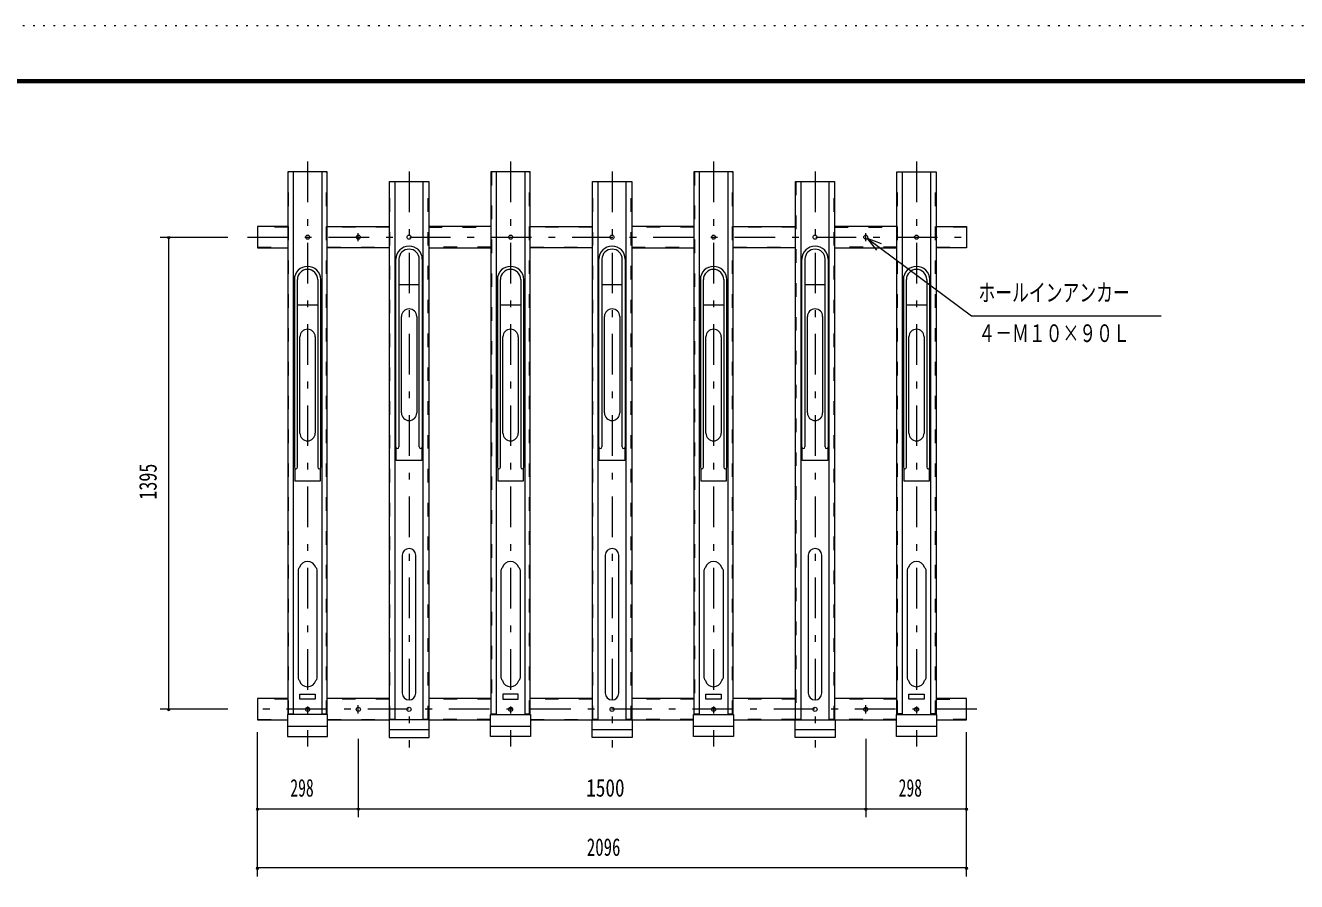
# Model space of a CAD drawing. Units: millimetres, scale not verified. Extents: x -5940 to 5940, y -4200 to 4200.
# Drawn here: x -2183 to 1575, y 1671 to 4200 of the extents above; entities that cross this region are included whole.
import ezdxf
from ezdxf.enums import TextEntityAlignment as Align

# ---------------------------------------------------------------- set-up
doc = ezdxf.new("R2010")
doc.units = ezdxf.units.MM
doc.header["$LTSCALE"] = 10
for name, pattern in [('USER2', [10, 4, -6]), ('USER3', [24, 12, -5, 2, -5]), ('USER5', [3, 0.5, -2.5])]:
    doc.linetypes.add(name, pattern=pattern)
for name, color, linetype, lineweight in [('0-2_2-0BOLD', 7, 'Continuous', 18), ('0-3_2-1HIDDEN', 3, 'USER2', 18), ('0-4_2-2CENTER', 3, 'USER3', 18), ('0-6_2-5DIM', 3, 'Continuous', 18), ('0-8_F-F', 5, 'Continuous', 18), ('0-9_F-E_J_ADD', 5, 'USER5', 18)]:
    doc.layers.add(name, color=color, linetype=linetype, lineweight=lineweight)
doc.styles.add('ＭＳ ゴシック', font='')
doc.styles.get('ＭＳ ゴシック').set_extended_font_data('MS Gothic')

msp = doc.modelspace()

# ---------------------------------------------------------------- linework, layer by layer
at = {"layer": '0-2_2-0BOLD'}
for p, q in [((-1390.58, 2164.57), (-1390.58, 3767.56)), ((-1306.58, 3767.56), (-1306.58, 2164.57)), ((-790.58, 2164.57), (-790.58, 3767.56)), ((-706.58, 3767.56), (-706.58, 2164.57)), ((-190.58, 2164.57), (-190.58, 3767.56)), ((-106.58, 3767.56), (-106.58, 2164.57)), ((409.42, 3767.56), (409.42, 2164.57)), ((493.42, 2164.57), (493.42, 3767.56)), ((-1106.58, 2148.27), (-1106.58, 3738.57)), ((-506.58, 2148.27), (-506.58, 3738.57)), ((93.42, 2148.27), (93.42, 3738.57)), ((-1290.58, 3606.07), (-1106.58, 3606.07)), ((-806.58, 3606.07), (-990.58, 3606.07)), ((-690.58, 3606.07), (-506.58, 3606.07)), ((-206.58, 3606.07), (-390.58, 3606.07)), ((-90.58, 3606.07), (93.42, 3606.07)), ((393.42, 3606.07), (209.42, 3606.07)), ((509.42, 3606.07), (599.42, 3606.07)), ((-1106.58, 3543.07), (-1290.58, 3543.07)), ((-990.58, 3543.07), (-806.58, 3543.07)), ((-506.58, 3543.07), (-690.58, 3543.07)), ((-390.58, 3543.07), (-206.58, 3543.07)), ((93.42, 3543.07), (-90.58, 3543.07)), ((209.42, 3543.07), (393.42, 3543.07)), ((-1087.58, 2954.57), (-1087.58, 3509.07)), ((-1078.58, 3509.07), (-1078.58, 2954.57)), ((-1018.58, 2954.57), (-1018.58, 3509.07)), ((-1009.58, 3509.07), (-1009.58, 2954.57)), ((-487.58, 2954.57), (-487.58, 3509.07)), ((-478.58, 3509.07), (-478.58, 2954.57)), ((-418.58, 2954.57), (-418.58, 3509.07)), ((-409.58, 3509.07), (-409.58, 2954.57)), ((112.42, 2954.57), (112.42, 3509.07)), ((121.42, 3509.07), (121.42, 2954.57)), ((181.42, 2954.57), (181.42, 3509.07)), ((190.42, 3509.07), (190.42, 2954.57)), ((-1387.58, 3449.06), (-1387.58, 2894.56)), ((-1378.58, 2894.56), (-1378.58, 3449.06)), ((-1318.58, 3449.06), (-1318.58, 2894.56)), ((-1309.58, 2894.56), (-1309.58, 3449.06)), ((-1078.58, 3434.57), (-1018.58, 3434.57)), ((-787.58, 3449.06), (-787.58, 2894.56)), ((-778.58, 2894.56), (-778.58, 3449.06)), ((-718.58, 3449.06), (-718.58, 2894.56)), ((-709.58, 2894.56), (-709.58, 3449.06)), ((-478.58, 3434.57), (-418.58, 3434.57)), ((-187.58, 3449.06), (-187.58, 2894.56)), ((-178.58, 2894.56), (-178.58, 3449.06)), ((-118.58, 3449.06), (-118.58, 2894.56)), ((-109.58, 2894.56), (-109.58, 3449.06)), ((121.42, 3434.57), (181.42, 3434.57)), ((412.42, 3449.06), (412.42, 2894.56)), ((421.42, 2894.56), (421.42, 3449.06)), ((481.42, 3449.06), (481.42, 2894.56)), ((490.42, 2894.56), (490.42, 3449.06)), ((-1378.58, 3374.56), (-1318.58, 3374.56)), ((-1090.58, 3370.57), (-1087.58, 3370.57)), ((-1087.58, 3364.57), (-1090.58, 3364.57)), ((-1009.58, 3370.57), (-1006.58, 3370.57)), ((-1006.58, 3364.57), (-1009.58, 3364.57)), ((-778.58, 3374.56), (-718.58, 3374.56)), ((-490.58, 3370.57), (-487.58, 3370.57)), ((-487.58, 3364.57), (-490.58, 3364.57)), ((-409.58, 3370.57), (-406.58, 3370.57)), ((-406.58, 3364.57), (-409.58, 3364.57)), ((-178.58, 3374.56), (-118.58, 3374.56)), ((109.42, 3370.57), (112.42, 3370.57)), ((112.42, 3364.57), (109.42, 3364.57)), ((190.42, 3370.57), (193.42, 3370.57)), ((193.42, 3364.57), (190.42, 3364.57)), ((421.42, 3374.56), (481.42, 3374.56)), ((-1390.58, 3310.56), (-1387.58, 3310.56)), ((-1309.58, 3310.56), (-1306.58, 3310.56)), ((-1071.08, 3055.07), (-1071.08, 3340.07)), ((-1026.08, 3340.07), (-1026.08, 3055.07)), ((-790.58, 3310.56), (-787.58, 3310.56)), ((-709.58, 3310.56), (-706.58, 3310.56)), ((-471.08, 3055.07), (-471.08, 3340.07)), ((-426.08, 3340.07), (-426.08, 3055.07)), ((-190.58, 3310.56), (-187.58, 3310.56)), ((-109.58, 3310.56), (-106.58, 3310.56)), ((128.92, 3055.07), (128.92, 3340.07)), ((173.92, 3340.07), (173.92, 3055.07)), ((409.42, 3310.56), (412.42, 3310.56)), ((490.42, 3310.56), (493.42, 3310.56)), ((-1387.58, 3304.56), (-1390.58, 3304.56)), ((-1371.08, 2995.06), (-1371.08, 3280.06)), ((-1326.08, 3280.06), (-1326.08, 2995.06)), ((-1306.58, 3304.56), (-1309.58, 3304.56)), ((-787.58, 3304.56), (-790.58, 3304.56)), ((-771.08, 2995.06), (-771.08, 3280.06)), ((-726.08, 3280.06), (-726.08, 2995.06)), ((-706.58, 3304.56), (-709.58, 3304.56)), ((-187.58, 3304.56), (-190.58, 3304.56)), ((-171.08, 2995.06), (-171.08, 3280.06)), ((-126.08, 3280.06), (-126.08, 2995.06)), ((-106.58, 3304.56), (-109.58, 3304.56)), ((412.42, 3304.56), (409.42, 3304.56)), ((428.92, 2995.06), (428.92, 3280.06)), ((473.92, 3280.06), (473.92, 2995.06)), ((493.42, 3304.56), (490.42, 3304.56)), ((-1090.58, 2967.57), (-1087.58, 2967.57)), ((-1087.58, 2961.57), (-1090.58, 2961.57)), ((-1009.58, 2967.57), (-1006.58, 2967.57)), ((-1006.58, 2961.57), (-1009.58, 2961.57)), ((-490.58, 2967.57), (-487.58, 2967.57)), ((-487.58, 2961.57), (-490.58, 2961.57)), ((-409.58, 2967.57), (-406.58, 2967.57)), ((-406.58, 2961.57), (-409.58, 2961.57)), ((109.42, 2967.57), (112.42, 2967.57)), ((112.42, 2961.57), (109.42, 2961.57)), ((190.42, 2967.57), (193.42, 2967.57)), ((193.42, 2961.57), (190.42, 2961.57)), ((-1387.58, 2907.56), (-1390.58, 2907.56)), ((-1390.58, 2901.56), (-1387.58, 2901.56)), ((-1306.58, 2907.56), (-1309.58, 2907.56)), ((-1309.58, 2901.56), (-1306.58, 2901.56)), ((-787.58, 2907.56), (-790.58, 2907.56)), ((-790.58, 2901.56), (-787.58, 2901.56)), ((-706.58, 2907.56), (-709.58, 2907.56)), ((-709.58, 2901.56), (-706.58, 2901.56)), ((-187.58, 2907.56), (-190.58, 2907.56)), ((-190.58, 2901.56), (-187.58, 2901.56)), ((-106.58, 2907.56), (-109.58, 2907.56)), ((-109.58, 2901.56), (-106.58, 2901.56)), ((412.42, 2907.56), (409.42, 2907.56)), ((409.42, 2901.56), (412.42, 2901.56)), ((493.42, 2907.56), (490.42, 2907.56)), ((490.42, 2901.56), (493.42, 2901.56)), ((-1068.58, 2634.57), (-1068.58, 2227.27)), ((-1028.58, 2227.27), (-1028.58, 2634.57)), ((-468.58, 2634.57), (-468.58, 2227.27)), ((-428.58, 2227.27), (-428.58, 2634.57)), ((131.42, 2634.57), (131.42, 2227.27)), ((171.42, 2227.27), (171.42, 2634.57)), ((-1376.58, 2591.16), (-1376.58, 2271.16)), ((-1320.58, 2271.16), (-1320.58, 2591.16)), ((-776.58, 2271.16), (-776.58, 2591.16)), ((-720.58, 2591.16), (-720.58, 2271.16)), ((-176.58, 2271.16), (-176.58, 2591.16)), ((-120.58, 2591.16), (-120.58, 2271.16)), ((423.42, 2591.16), (423.42, 2271.16)), ((479.42, 2271.16), (479.42, 2591.16)), ((-1106.58, 2211.07), (-1290.58, 2211.07)), ((-806.58, 2211.07), (-990.58, 2211.07)), ((-506.58, 2211.07), (-690.58, 2211.07)), ((-206.58, 2211.07), (-390.58, 2211.07)), ((93.42, 2211.07), (-90.58, 2211.07)), ((393.42, 2211.07), (209.42, 2211.07)), ((-1406.58, 2165.97), (-1390.58, 2165.97)), ((-1404.98, 2164.57), (-1404.98, 2165.97)), ((-1306.58, 2165.97), (-1290.58, 2165.97)), ((-1292.18, 2164.57), (-1292.18, 2165.97)), ((-1289.58, 2148.07), (-1107.58, 2148.07)), ((-1104.98, 2149.67), (-1104.98, 2148.27)), ((-992.18, 2149.67), (-992.18, 2148.27)), ((-989.58, 2148.07), (-807.58, 2148.07)), ((-806.58, 2165.97), (-790.58, 2165.97)), ((-804.98, 2164.57), (-804.98, 2165.97)), ((-706.58, 2165.97), (-690.58, 2165.97)), ((-692.18, 2164.57), (-692.18, 2165.97)), ((-689.58, 2148.07), (-507.58, 2148.07)), ((-504.98, 2149.67), (-504.98, 2148.27)), ((-392.18, 2149.67), (-392.18, 2148.27)), ((-389.58, 2148.07), (-207.58, 2148.07)), ((-206.58, 2165.97), (-190.58, 2165.97)), ((-204.98, 2164.57), (-204.98, 2165.97)), ((-106.58, 2165.97), (-90.58, 2165.97)), ((-92.18, 2164.57), (-92.18, 2165.97)), ((-89.58, 2148.07), (92.42, 2148.07)), ((95.02, 2149.67), (95.02, 2148.27)), ((207.82, 2149.67), (207.82, 2148.27)), ((210.42, 2148.07), (392.42, 2148.07)), ((409.42, 2165.97), (393.42, 2165.97)), ((395.02, 2165.97), (395.02, 2164.57)), ((509.42, 2165.97), (493.42, 2165.97)), ((507.82, 2164.57), (507.82, 2165.97)), ((-1407.58, 2129.57), (-1289.58, 2129.57)), ((-1107.58, 2119.67), (-989.58, 2119.67)), ((-807.58, 2129.57), (-689.58, 2129.57)), ((-507.58, 2119.67), (-389.58, 2119.67)), ((-207.58, 2129.57), (-89.58, 2129.57)), ((92.42, 2119.67), (210.42, 2119.67)), ((392.42, 2129.57), (510.42, 2129.57))]:
    msp.add_line(p, q, dxfattribs=at)
for points in [[(-1290.58, 2164.57), (-1290.58, 3767.56), (-1406.58, 3767.56), (-1406.58, 2164.57)], [(-690.58, 2164.57), (-690.58, 3767.56), (-806.58, 3767.56), (-806.58, 2164.57)], [(-90.58, 2164.57), (-90.58, 3767.56), (-206.58, 3767.56), (-206.58, 2164.57)], [(393.42, 2164.57), (393.42, 3767.56), (509.42, 3767.56), (509.42, 2164.57)], [(-1106.58, 3738.57), (-990.58, 3738.57), (-990.58, 2148.27)], [(-1090.58, 3738.57), (-1090.58, 2149.67), (-1106.58, 2149.67)], [(-990.58, 2149.67), (-1006.58, 2149.67), (-1006.58, 3738.57)], [(-506.58, 3738.57), (-390.58, 3738.57), (-390.58, 2148.27)], [(-490.58, 3738.57), (-490.58, 2149.67), (-506.58, 2149.67)], [(-390.58, 2149.67), (-406.58, 2149.67), (-406.58, 3738.57)], [(93.42, 3738.57), (209.42, 3738.57), (209.42, 2148.27)], [(109.42, 3738.57), (109.42, 2149.67), (93.42, 2149.67)], [(209.42, 2149.67), (193.42, 2149.67), (193.42, 3738.57)], [(-1406.58, 3606.07), (-1496.58, 3606.07), (-1496.58, 3543.07), (-1406.58, 3543.07)], [(599.42, 3606.07), (599.42, 3543.07), (509.42, 3543.07)], [(-1010.58, 2951.74), (-1010.58, 2914.57), (-1086.58, 2914.57), (-1086.58, 2951.74)], [(-410.58, 2951.74), (-410.58, 2914.57), (-486.58, 2914.57), (-486.58, 2951.74)], [(189.42, 2951.74), (189.42, 2914.57), (113.42, 2914.57), (113.42, 2951.74)], [(-1386.58, 2891.73), (-1386.58, 2854.56), (-1310.58, 2854.56), (-1310.58, 2891.73)], [(-786.58, 2891.73), (-786.58, 2854.56), (-710.58, 2854.56), (-710.58, 2891.73)], [(-186.58, 2891.73), (-186.58, 2854.56), (-110.58, 2854.56), (-110.58, 2891.73)], [(413.42, 2891.73), (413.42, 2854.56), (489.42, 2854.56), (489.42, 2891.73)], [(-1406.58, 2211.07), (-1496.58, 2211.07), (-1496.58, 2148.07), (-1407.58, 2148.07)], [(510.42, 2148.07), (599.42, 2148.07), (599.42, 2211.07), (509.42, 2211.07)]]:
    msp.add_lwpolyline(points, dxfattribs=at)
for points in [[(-1326.08, 2209.16), (-1371.08, 2209.16), (-1371.08, 2224.16), (-1326.08, 2224.16)], [(-726.08, 2209.16), (-726.08, 2224.16), (-771.08, 2224.16), (-771.08, 2209.16)], [(-126.08, 2209.16), (-171.08, 2209.16), (-171.08, 2224.16), (-126.08, 2224.16)], [(473.92, 2209.16), (428.92, 2209.16), (428.92, 2224.16), (473.92, 2224.16)], [(-1407.58, 2164.57), (-1407.58, 2099.57), (-1289.58, 2099.57), (-1289.58, 2164.57)], [(-989.58, 2148.27), (-1107.58, 2148.27), (-1107.58, 2096.57), (-989.58, 2096.57)], [(-807.58, 2164.57), (-689.58, 2164.57), (-689.58, 2099.57), (-807.58, 2099.57)], [(-389.58, 2148.27), (-389.58, 2096.57), (-507.58, 2096.57), (-507.58, 2148.27)], [(-207.58, 2164.57), (-89.58, 2164.57), (-89.58, 2099.57), (-207.58, 2099.57)], [(210.42, 2148.27), (210.42, 2096.57), (92.42, 2096.57), (92.42, 2148.27)], [(392.42, 2164.57), (510.42, 2164.57), (510.42, 2099.57), (392.42, 2099.57)]]:
    msp.add_lwpolyline(points, close=True, dxfattribs=at)
for centre in [(-1348.58, 3574.56), (-1198.58, 3574.57), (-1048.58, 3574.57), (-748.58, 3574.56), (-448.58, 3574.57), (-148.58, 3574.56), (151.42, 3574.57), (301.42, 3574.57), (451.42, 3574.56), (-1348.58, 2179.57), (-1198.58, 2179.57), (-1048.58, 2179.57), (-748.58, 2179.57), (-448.58, 2179.57), (-148.58, 2179.57), (151.42, 2179.57), (301.42, 2179.57), (451.42, 2179.57)]:
    msp.add_circle(centre, 6, dxfattribs=at)
for centre, radius, start, end in [((-1048.58, 3509.07), 39, 0, 180), ((-1048.58, 3509.07), 30, 0, 180), ((-448.58, 3509.07), 39, 0, 180), ((-448.58, 3509.07), 30, 0, 180), ((151.42, 3509.07), 39, 0, 180), ((151.42, 3509.07), 30, 0, 180), ((-1348.58, 3449.06), 39, 0, 180), ((-1348.58, 3449.06), 30, 0, 180), ((-748.58, 3449.06), 39, 0, 180), ((-748.58, 3449.06), 30, 0, 180), ((-148.58, 3449.06), 39, 0, 180), ((-148.58, 3449.06), 30, 0, 180), ((451.42, 3449.06), 39, 0, 180), ((451.42, 3449.06), 30, 0, 180), ((-1048.58, 3340.07), 22.5, 0, 180), ((-448.58, 3340.07), 22.5, 0, 180), ((151.42, 3340.07), 22.5, 0, 180), ((-1348.58, 3280.06), 22.5, 0, 180), ((-748.58, 3280.06), 22.5, 0, 180), ((-148.58, 3280.06), 22.5, 0, 180), ((451.42, 3280.06), 22.5, 0, 180), ((-1048.58, 3055.07), 22.5, 180, 0), ((-448.58, 3055.07), 22.5, 180, 0), ((151.42, 3055.07), 22.5, 180, 0), ((-1348.58, 2995.06), 22.5, 180, 0), ((-748.58, 2995.06), 22.5, 180, 0), ((-148.58, 2995.06), 22.5, 180, 0), ((451.42, 2995.06), 22.5, 180, 0), ((-1083.08, 2954.57), 4.5, 180, 0), ((-1014.08, 2954.57), 4.5, 180, 0), ((-483.08, 2954.57), 4.5, 180, 0), ((-414.08, 2954.57), 4.5, 180, 0), ((116.92, 2954.57), 4.5, 180, 0), ((185.92, 2954.57), 4.5, 180, 0), ((-1383.08, 2894.56), 4.5, 180, 0), ((-1314.08, 2894.56), 4.5, 180, 0), ((-783.08, 2894.56), 4.5, 180, 0), ((-714.08, 2894.56), 4.5, 180, 0), ((-183.08, 2894.56), 4.5, 180, 0), ((-114.08, 2894.56), 4.5, 180, 0), ((416.92, 2894.56), 4.5, 180, 0), ((485.92, 2894.56), 4.5, 180, 0), ((-1048.58, 2634.57), 20, 0, 180), ((-448.58, 2634.57), 20, 0, 180), ((151.42, 2634.57), 20, 0, 180), ((-1368.58, 2591.16), 8, 120.20695, 180), ((-1348.58, 2591.16), 25, 16.05431, 163.94568), ((-1328.58, 2591.16), 8, 0, 59.79303), ((-768.58, 2591.16), 8, 120.20695, 180), ((-748.58, 2591.16), 25, 16.05431, 163.94568), ((-728.58, 2591.16), 8, 0, 59.79303), ((-168.58, 2591.16), 8, 120.20695, 180), ((-148.58, 2591.16), 25, 16.05431, 163.94568), ((-128.58, 2591.16), 8, 0, 59.79303), ((431.42, 2591.16), 8, 120.20695, 180), ((451.42, 2591.16), 25, 16.05431, 163.94568), ((471.42, 2591.16), 8, 0, 59.79303), ((-1368.58, 2271.16), 8, 180, 239.79303), ((-1348.58, 2271.16), 25, 196.05431, 343.94568), ((-1328.58, 2271.16), 8, 300.20695, 0), ((-768.58, 2271.16), 8, 180, 239.79303), ((-748.58, 2271.16), 25, 196.05431, 343.94568), ((-728.58, 2271.16), 8, 300.20695, 0), ((-168.58, 2271.16), 8, 180, 239.79303), ((-148.58, 2271.16), 25, 196.05431, 343.94568), ((-128.58, 2271.16), 8, 300.20695, 0), ((431.42, 2271.16), 8, 180, 239.79303), ((451.42, 2271.16), 25, 196.05431, 343.94568), ((471.42, 2271.16), 8, 300.20695, 0), ((-1048.58, 2227.27), 20, 180, 0), ((-448.58, 2227.27), 20, 180, 0), ((151.42, 2227.27), 20, 180, 0)]:
    msp.add_arc(centre, radius, start, end, dxfattribs=at)
at = {"layer": '0-3_2-1HIDDEN'}
for p, q in [((-1404.98, 2165.97), (-1404.98, 3767.56)), ((-1292.18, 2165.97), (-1292.18, 3767.56)), ((-804.98, 3767.56), (-804.98, 2165.97)), ((-692.18, 2165.97), (-692.18, 3767.56)), ((-204.98, 3767.56), (-204.98, 2165.97)), ((-92.18, 2165.97), (-92.18, 3767.56)), ((395.02, 2165.97), (395.02, 3767.56)), ((507.82, 2165.97), (507.82, 3767.56)), ((-1104.98, 2149.67), (-1104.98, 3738.57)), ((-992.18, 2149.67), (-992.18, 3738.57)), ((-504.98, 2149.67), (-504.98, 3738.57)), ((-392.18, 2149.67), (-392.18, 3738.57)), ((95.02, 3738.57), (95.02, 2149.67)), ((207.82, 2149.67), (207.82, 3738.57)), ((-1406.58, 3604.47), (-1496.58, 3604.47)), ((-1106.58, 3604.47), (-1290.58, 3604.47)), ((-990.58, 3604.47), (-806.58, 3604.47)), ((-506.58, 3604.47), (-690.58, 3604.47)), ((-206.58, 3604.47), (-390.58, 3604.47)), ((93.42, 3604.47), (-90.58, 3604.47)), ((209.42, 3604.47), (393.42, 3604.47)), ((599.42, 3604.47), (509.42, 3604.47)), ((-1496.58, 3544.67), (-1406.58, 3544.67)), ((-1290.58, 3544.67), (-1106.58, 3544.67)), ((-806.58, 3544.67), (-990.58, 3544.67)), ((-690.58, 3544.67), (-506.58, 3544.67)), ((-390.58, 3544.67), (-206.58, 3544.67)), ((-90.58, 3544.67), (93.42, 3544.67)), ((393.42, 3544.67), (209.42, 3544.67)), ((509.42, 3544.67), (599.42, 3544.67)), ((-1406.58, 2209.47), (-1496.58, 2209.47)), ((-1106.58, 2209.47), (-1290.58, 2209.47)), ((-806.58, 2209.47), (-990.58, 2209.47)), ((-506.58, 2209.47), (-690.58, 2209.47)), ((-206.58, 2209.47), (-390.58, 2209.47)), ((93.42, 2209.47), (-90.58, 2209.47)), ((393.42, 2209.47), (209.42, 2209.47)), ((509.42, 2209.47), (599.42, 2209.47)), ((-1496.58, 2149.67), (-1407.58, 2149.67)), ((-1289.58, 2149.67), (-1107.58, 2149.67)), ((-807.58, 2149.67), (-989.58, 2149.67)), ((-689.58, 2149.67), (-507.58, 2149.67)), ((-207.58, 2149.67), (-389.58, 2149.67)), ((92.42, 2149.67), (-89.58, 2149.67)), ((392.42, 2149.67), (210.42, 2149.67)), ((599.42, 2149.67), (510.42, 2149.67))]:
    msp.add_line(p, q, dxfattribs=at)
at = {"layer": '0-4_2-2CENTER'}
for p, q in [((-1348.58, 3797.57), (-1348.58, 2069.57)), ((-748.58, 3797.57), (-748.58, 2069.57)), ((-148.58, 3797.57), (-148.58, 2069.57)), ((451.42, 3797.57), (451.42, 2069.57)), ((-1048.58, 3768.57), (-1048.58, 2066.57)), ((-448.58, 3768.57), (-448.58, 2066.57)), ((151.42, 3768.57), (151.42, 2066.57)), ((-1526.58, 3574.57), (629.42, 3574.57)), ((-1198.58, 3562.57), (-1198.58, 3586.57)), ((301.42, 3562.57), (301.42, 3586.57)), ((629.42, 2179.57), (-1526.58, 2179.57)), ((-1198.58, 2167.57), (-1198.58, 2191.56)), ((301.42, 2167.57), (301.42, 2191.56))]:
    msp.add_line(p, q, dxfattribs=at)
at = {"layer": '0-6_2-5DIM'}
for p, q in [((-1784.07, 3574.57), (-1584.07, 3574.57)), ((-1755.08, 3574.57), (-1763.08, 3574.57)), ((-1759.08, 2179.57), (-1759.08, 3574.57)), ((334.17, 3535.7), (306.24, 3570.99)), ((-1584.07, 2179.57), (-1784.07, 2179.57)), ((-1755.08, 2179.57), (-1763.08, 2179.57)), ((-1496.57, 1686), (-1496.57, 2112.07)), ((599.42, 1686), (599.42, 2112.07)), ((-1198.58, 2092.07), (-1198.58, 1861)), ((301.42, 2092.07), (301.42, 1861)), ((-1492.58, 1886), (-1500.58, 1886)), ((-1496.57, 1886), (599.42, 1886)), ((-1194.58, 1886), (-1202.58, 1886)), ((305.42, 1886), (297.42, 1886)), ((603.42, 1886), (595.42, 1886)), ((-1492.58, 1711), (-1500.58, 1711)), ((599.42, 1711), (-1496.57, 1711)), ((603.42, 1711), (595.42, 1711))]:
    msp.add_line(p, q, dxfattribs=at)
msp.add_lwpolyline([(348.07, 3554.4), (306.24, 3570.99), (614.21, 3342.01), (1174.21, 3342.01)], dxfattribs=at)
for centre in [(-1759.08, 3574.57), (-1759.08, 2179.57), (-1496.58, 1886), (-1198.58, 1886), (301.42, 1886), (599.42, 1886), (-1496.58, 1711), (599.42, 1711)]:
    msp.add_arc(centre, 4, 180, 0, dxfattribs=at)
at = {"layer": '0-8_F-F'}
for points in [[(5740, -4000), (-5740, -4000), (-5740, 4040), (5740, 4040)], [(5739, -3999), (-5739, -3999), (-5739, 4039), (5739, 4039)], [(5738, -3998), (5738, 4038), (-5738, 4038), (-5738, -3998)], [(5737, -3997), (-5737, -3997), (-5737, 4037), (5737, 4037)], [(5736, -3996), (5736, 4036), (-5736, 4036), (-5736, -3996)], [(5735, -3995), (-5735, -3995), (-5735, 4035), (5735, 4035)], [(5734, -3994), (5734, 4034), (-5734, 4034), (-5734, -3994)], [(5733, -3993), (-5733, -3993), (-5733, 4033), (5733, 4033)], [(5732, -3992), (-5732, -3992), (-5732, 4032), (5732, 4032)], [(5731, -3991), (-5731, -3991), (-5731, 4031), (5731, 4031)], [(5730, -3990), (5730, 4030), (-5730, 4030), (-5730, -3990)]]:
    msp.add_lwpolyline(points, close=True, dxfattribs=at)
at = {"layer": '0-9_F-E_J_ADD'}
msp.add_lwpolyline([(5940, -4200), (-5940, -4200), (-5940, 4200), (5940, 4200)], close=True, dxfattribs=at)

# ---------------------------------------------------------------- texts
at = {"layer": '0-6_2-5DIM', "color": 7, "style": 'ＭＳ ゴシック'}
for s, width, p in [('ホールインアンカー', 0.7, (634.21, 3369.11)), ('４－Ｍ１０×９０Ｌ', 0.7, (634.21, 3249.11)), ('298', 0.65, (-1399.53, 1906)), ('1500', 0.8, (-524.97, 1906)), ('298', 0.65, (398.47, 1906)), ('2096', 0.7, (-523.1, 1731))]:
    msp.add_text(s, height=52.1, dxfattribs=dict(at, width=width)).set_placement(p, align=Align.BOTTOM_LEFT)
at = {"layer": '0-6_2-5DIM', "color": 7, "style": 'ＭＳ ゴシック', "width": 0.75}
msp.add_text('1395', height=52.1, rotation=90, dxfattribs=at).set_placement((-1779.08, 2798.99), align=Align.BOTTOM_LEFT)

doc.saveas('drawing.dxf')
